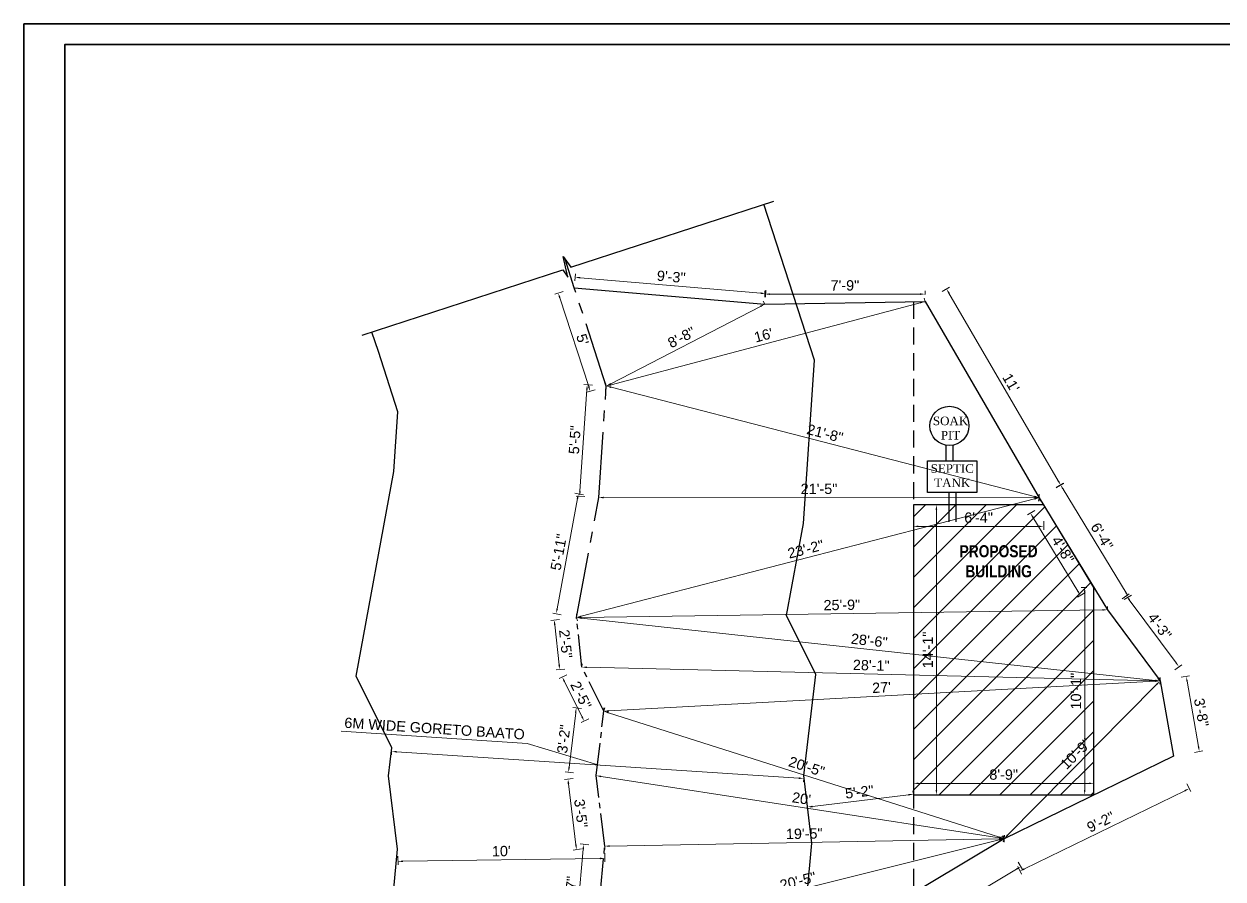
# Model space of a CAD drawing. Header units: inches. Extents: x 367408 to 422529, y -59171 to -41521.
# Drawn here: x 389113 to 389811, y -56287 to -55789 of the extents above; entities that cross this region are included whole.
import ezdxf

# ---------------------------------------------------------------- set-up
doc = ezdxf.new("R2010")
doc.units = ezdxf.units.IN
doc.header["$LTSCALE"] = 2
doc.header["$MEASUREMENT"] = 0
doc.header["$PDMODE"] = 34
doc.linetypes.add('CENTER2', pattern=[28.575, 19.05, -3.175, 3.175, -3.175])
doc.linetypes.add('HIDDEN', pattern=[0.375, 0.25, -0.125])
doc.layers.get('0').update_dxf_attribs({"linetype": 'CONTINUOUS'})
doc.layers.get('DEFPOINTS').update_dxf_attribs({"color": 141, "linetype": 'CONTINUOUS'})
for name, color, linetype, lineweight in [('door', 20, 'CONTINUOUS', 35), ('steps', 253, 'CONTINUOUS', 20), ('WALL - A', 1, 'CONTINUOUS', 40)]:
    doc.layers.add(name, color=color, linetype=linetype, lineweight=lineweight)
doc.layers.add('Normal Wall', color=7, linetype='CONTINUOUS', lineweight=35, true_color=0xffaf89)
doc.styles.add('Lettring Text', font='arial.ttf')
doc.styles.get("Standard").update_dxf_attribs({"font": 'ARIALN.TTF'})
doc.dimstyles.new('Copy of Standard', dxfattribs={"dimtxt": 6, "dimasz": 2.875, "dimexe": 2, "dimexo": 4, "dimgap": 2, "dimtad": 1, "dimdec": 0, "dimrnd": 1, "dimzin": 0, "dimdsep": 46, "dimlunit": 4, "dimtxsty": 'Lettring Text', "dimcen": 0.1, "dimclrd": 7, "dimclre": 7, "dimclrt": 7, "dimazin": 0, "dimtfac": 0.645, "dimtdec": 0, "dimtmove": 1, "dimatfit": 0, "dimfxl": 3, "dimfxlon": 1, "dimtfillclr": 256, "dimtolj": 1, "dimtzin": 0, "dimlwd": -1, "dimlwe": -1, "dimarcsym": 2})

# ---------------------------------------------------------------- blocks, each defined once
blk = doc.blocks.new('*D692')
at = {"layer": 'DEFPOINTS', "color": 0, "ltscale": 0.5, "transparency": 16777216}
for p in [(389433.44, -55942.78), (389544.86, -55946.19), (389544.33, -55952.31)]:
    blk.add_point(p, dxfattribs=at)
at = {"layer": 'steps', "color": 7, "ltscale": 0.5, "transparency": 16777216}
for p, q in [((389433.78, -55938.79), (389434.14, -55934.66)), ((389436.83, -55936.9), (389541.99, -55945.94)), ((389544.68, -55948.33), (389545.03, -55944.2))]:
    blk.add_line(p, q, dxfattribs=at)
for points in [[(389436.87, -55936.42), (389436.79, -55937.38), (389433.97, -55936.65)], [(389542.04, -55945.47), (389541.95, -55946.42), (389544.86, -55946.19)]]:
    blk.add_solid(points, dxfattribs=at)
at = {"layer": 'steps', "color": 7, "ltscale": 0.5, "transparency": 16777216, "insert": (389489.85, -55936.37), "char_height": 6, "attachment_point": 5, "rotation": 355.08369, "style": 'Lettring Text'}
blk.add_mtext('\\A1;9\'-3"', dxfattribs=at)
blk = doc.blocks.new('*D693')
at = {"layer": 'DEFPOINTS', "color": 0, "ltscale": 0.5, "transparency": 16777216}
for p in [(389637.65, -55946.47), (389637.65, -55950.71), (389544.33, -55952.31)]:
    blk.add_point(p, dxfattribs=at)
at = {"layer": 'steps', "color": 7, "ltscale": 0.5, "transparency": 16777216}
for p, q in [((389544.33, -55948.31), (389544.33, -55944.47)), ((389547.21, -55946.47), (389634.77, -55946.47)), ((389637.65, -55946.71), (389637.65, -55944.47))]:
    blk.add_line(p, q, dxfattribs=at)
for points in [[(389547.21, -55945.99), (389547.21, -55946.95), (389544.33, -55946.47)], [(389634.77, -55945.99), (389634.77, -55946.95), (389637.65, -55946.47)]]:
    blk.add_solid(points, dxfattribs=at)
at = {"layer": 'steps', "color": 7, "ltscale": 0.5, "transparency": 16777216, "insert": (389590.99, -55941.41), "char_height": 6, "attachment_point": 5, "style": 'Lettring Text'}
blk.add_mtext('\\A1;7\'-9"', dxfattribs=at)
blk = doc.blocks.new('*D694')
at = {"layer": 'DEFPOINTS', "color": 0, "ltscale": 0.5, "transparency": 16777216}
for p in [(389637.65, -55950.71), (389716.68, -56057.65), (389704.18, -56064.93)]:
    blk.add_point(p, dxfattribs=at)
at = {"layer": 'steps', "color": 7, "ltscale": 0.5, "transparency": 16777216}
for p, q in [((389647.55, -55944.94), (389651.87, -55942.42)), ((389651.59, -55945.91), (389715.23, -56055.17)), ((389714.09, -56059.16), (389718.41, -56056.65))]:
    blk.add_line(p, q, dxfattribs=at)
for points in [[(389652.01, -55945.67), (389651.18, -55946.15), (389650.14, -55943.43)], [(389715.65, -56054.93), (389714.82, -56055.41), (389716.68, -56057.65)]]:
    blk.add_solid(points, dxfattribs=at)
at = {"layer": 'steps', "color": 7, "ltscale": 0.5, "transparency": 16777216, "insert": (389687.74, -55998.02), "char_height": 6, "attachment_point": 5, "rotation": 300.21914, "style": 'Lettring Text'}
blk.add_mtext("\\A1;11'", dxfattribs=at)
blk = doc.blocks.new('*D695')
at = {"layer": 'DEFPOINTS', "color": 0, "ltscale": 0.5, "transparency": 16777216}
for p in [(389704.18, -56064.93), (389756.18, -56122.7), (389743.87, -56130.19)]:
    blk.add_point(p, dxfattribs=at)
at = {"layer": 'steps', "color": 7, "ltscale": 0.5, "transparency": 16777216}
for p, q in [((389713.93, -56059.01), (389718.2, -56056.41)), ((389717.98, -56059.9), (389754.68, -56120.24)), ((389753.61, -56124.26), (389757.89, -56121.66))]:
    blk.add_line(p, q, dxfattribs=at)
for points in [[(389718.39, -56059.65), (389717.57, -56060.15), (389716.49, -56057.45)], [(389755.09, -56119.99), (389754.27, -56120.49), (389756.18, -56122.7)]]:
    blk.add_solid(points, dxfattribs=at)
at = {"layer": 'steps', "color": 7, "ltscale": 0.5, "transparency": 16777216, "insert": (389740.66, -56087.44), "char_height": 6, "attachment_point": 5, "rotation": 301.30939, "style": 'Lettring Text'}
blk.add_mtext('\\A1;6\'-4"', dxfattribs=at)
blk = doc.blocks.new('*D696')
at = {"layer": 'DEFPOINTS', "color": 0, "ltscale": 0.5, "transparency": 16777216}
for p in [(389743.87, -56130.19), (389785.54, -56163.39), (389774.53, -56171.56)]:
    blk.add_point(p, dxfattribs=at)
at = {"layer": 'steps', "color": 7, "ltscale": 0.5, "transparency": 16777216}
for p, q in [((389752.47, -56123.81), (389756.49, -56120.83)), ((389756.59, -56124.33), (389783.83, -56161.08)), ((389783.13, -56165.18), (389787.15, -56162.2))]:
    blk.add_line(p, q, dxfattribs=at)
for points in [[(389756.98, -56124.05), (389756.21, -56124.62), (389754.88, -56122.02)], [(389784.22, -56160.8), (389783.45, -56161.37), (389785.54, -56163.39)]]:
    blk.add_solid(points, dxfattribs=at)
at = {"layer": 'steps', "color": 7, "ltscale": 0.5, "transparency": 16777216, "insert": (389774.28, -56139.69), "char_height": 6, "attachment_point": 5, "rotation": 306.54442, "style": 'Lettring Text'}
blk.add_mtext('\\A1;4\'-3"', dxfattribs=at)
blk = doc.blocks.new('*D697')
at = {"layer": 'DEFPOINTS', "color": 0, "ltscale": 0.5, "transparency": 16777216}
for p in [(389774.53, -56171.56), (389782.25, -56215.3), (389797.41, -56212.63)]:
    blk.add_point(p, dxfattribs=at)
at = {"layer": 'steps', "color": 7, "ltscale": 0.5, "transparency": 16777216}
for p, q in [((389786.73, -56169.4), (389791.66, -56168.53)), ((389790.19, -56171.71), (389796.91, -56209.79)), ((389794.46, -56213.15), (389799.38, -56212.28))]:
    blk.add_line(p, q, dxfattribs=at)
for points in [[(389790.66, -56171.63), (389789.72, -56171.79), (389789.69, -56168.88)], [(389797.38, -56209.71), (389796.44, -56209.88), (389797.41, -56212.63)]]:
    blk.add_solid(points, dxfattribs=at)
at = {"layer": 'steps', "color": 7, "ltscale": 0.5, "transparency": 16777216, "insert": (389798.54, -56189.87), "char_height": 6, "attachment_point": 5, "rotation": 280.01239, "style": 'Lettring Text'}
blk.add_mtext('\\A1;3\'-8"', dxfattribs=at)
blk = doc.blocks.new('*D698')
at = {"layer": 'DEFPOINTS', "color": 0, "ltscale": 0.5, "transparency": 16777216}
for p in [(389782.25, -56215.3), (389683.69, -56263.36), (389692.9, -56282.25)]:
    blk.add_point(p, dxfattribs=at)
at = {"layer": 'steps', "color": 7, "ltscale": 0.5, "transparency": 16777216}
for p, q in [((389788.88, -56235.45), (389695.49, -56280.99)), ((389790.15, -56231.49), (389792.34, -56235.99)), ((389691.59, -56279.55), (389693.78, -56284.04))]:
    blk.add_line(p, q, dxfattribs=at)
for points in [[(389788.67, -56235.02), (389789.09, -56235.88), (389791.46, -56234.19)], [(389695.28, -56280.56), (389695.7, -56281.42), (389692.9, -56282.25)]]:
    blk.add_solid(points, dxfattribs=at)
at = {"layer": 'steps', "color": 7, "ltscale": 0.5, "transparency": 16777216, "insert": (389739.96, -56253.67), "char_height": 6, "attachment_point": 5, "rotation": 25.99193, "style": 'Lettring Text'}
blk.add_mtext('\\A1;9\'-2"', dxfattribs=at)
blk = doc.blocks.new('*D699')
at = {"layer": 'DEFPOINTS', "color": 0, "ltscale": 0.5, "transparency": 16777216}
for p in [(389683.69, -56263.36), (389599.72, -56313.54), (389609.43, -56329.8)]:
    blk.add_point(p, dxfattribs=at)
at = {"layer": 'steps', "color": 7, "ltscale": 0.5, "transparency": 16777216}
for p, q in [((389691.87, -56277.04), (389694.43, -56281.33)), ((389690.94, -56281.09), (389611.9, -56328.32)), ((389607.89, -56327.22), (389610.46, -56331.51))]:
    blk.add_line(p, q, dxfattribs=at)
for points in [[(389690.69, -56280.68), (389691.19, -56281.5), (389693.41, -56279.62)], [(389611.65, -56327.91), (389612.15, -56328.73), (389609.43, -56329.8)]]:
    blk.add_solid(points, dxfattribs=at)
at = {"layer": 'steps', "color": 7, "ltscale": 0.5, "transparency": 16777216, "insert": (389648.82, -56300.36), "char_height": 6, "attachment_point": 5, "rotation": 30.86167, "style": 'Lettring Text'}
blk.add_mtext('\\A1;8\'-2"', dxfattribs=at)
blk = doc.blocks.new('*D702')
at = {"layer": 'DEFPOINTS', "color": 0, "ltscale": 0.5, "transparency": 16777216}
for p in [(389438.85, -56266.59), (389451.11, -56267.72), (389446.05, -56322.52)]:
    blk.add_point(p, dxfattribs=at)
at = {"layer": 'steps', "color": 7, "ltscale": 0.5, "transparency": 16777216}
for p, q in [((389434.05, -56318.53), (389438.58, -56269.45)), ((389441.83, -56266.87), (389436.86, -56266.41)), ((389436.77, -56321.67), (389431.79, -56321.2))]:
    blk.add_line(p, q, dxfattribs=at)
for points in [[(389438.11, -56269.41), (389439.06, -56269.5), (389438.85, -56266.59)], [(389433.57, -56318.48), (389434.52, -56318.57), (389433.78, -56321.39)]]:
    blk.add_solid(points, dxfattribs=at)
at = {"layer": 'steps', "color": 7, "ltscale": 0.5, "transparency": 16777216, "insert": (389431.34, -56293.53), "char_height": 6, "attachment_point": 5, "rotation": 84.71805, "style": 'Lettring Text'}
blk.add_mtext('\\A1;4\'-7"', dxfattribs=at)
blk = doc.blocks.new('*D703')
at = {"layer": 'DEFPOINTS', "color": 0, "ltscale": 0.5, "transparency": 16777216}
for p in [(389429.72, -56228.66), (389446.13, -56226.67), (389451.11, -56267.72)]:
    blk.add_point(p, dxfattribs=at)
at = {"layer": 'steps', "color": 7, "ltscale": 0.5, "transparency": 16777216}
for p, q in [((389432.69, -56228.3), (389427.73, -56228.9)), ((389434.36, -56266.86), (389430.06, -56231.51)), ((389437.68, -56269.36), (389432.72, -56269.96))]:
    blk.add_line(p, q, dxfattribs=at)
for points in [[(389430.54, -56231.46), (389429.59, -56231.57), (389429.72, -56228.66)], [(389434.83, -56266.81), (389433.88, -56266.92), (389434.7, -56269.72)]]:
    blk.add_solid(points, dxfattribs=at)
at = {"layer": 'steps', "color": 7, "ltscale": 0.5, "transparency": 16777216, "insert": (389437.24, -56248.58), "char_height": 6, "attachment_point": 5, "rotation": 276.92535, "style": 'Lettring Text'}
blk.add_mtext('\\A1;3\'-5"', dxfattribs=at)
blk = doc.blocks.new('*D704')
at = {"layer": 'DEFPOINTS', "color": 0, "ltscale": 0.5, "transparency": 16777216}
for p in [(389434.56, -56187.23), (389450.65, -56189.17), (389446.13, -56226.67)]:
    blk.add_point(p, dxfattribs=at)
at = {"layer": 'steps', "color": 7, "ltscale": 0.5, "transparency": 16777216}
for p, q in [((389437.54, -56187.59), (389432.57, -56186.99)), ((389430.38, -56221.87), (389434.22, -56190.08)), ((389433.01, -56225.08), (389428.05, -56224.48))]:
    blk.add_line(p, q, dxfattribs=at)
for points in [[(389433.74, -56190.02), (389434.69, -56190.14), (389434.56, -56187.23)], [(389429.9, -56221.81), (389430.85, -56221.93), (389430.03, -56224.72)]]:
    blk.add_solid(points, dxfattribs=at)
at = {"layer": 'steps', "color": 7, "ltscale": 0.5, "transparency": 16777216, "insert": (389427.27, -56205.37), "char_height": 6, "attachment_point": 5, "rotation": 83.11748, "style": 'Lettring Text'}
blk.add_mtext('\\A1;3\'-2"', dxfattribs=at)
blk = doc.blocks.new('*D705')
at = {"layer": 'DEFPOINTS', "color": 0, "ltscale": 0.5, "transparency": 16777216}
for p in [(389437.87, -56163.56), (389426.38, -56169.3), (389450.65, -56189.17)]:
    blk.add_point(p, dxfattribs=at)
at = {"layer": 'steps', "color": 7, "ltscale": 0.5, "transparency": 16777216}
for p, q in [((389429.06, -56167.96), (389424.59, -56170.19)), ((389437.88, -56192.33), (389427.66, -56171.87)), ((389441.85, -56193.57), (389437.37, -56195.8))]:
    blk.add_line(p, q, dxfattribs=at)
for points in [[(389428.09, -56171.66), (389427.23, -56172.09), (389426.38, -56169.3)], [(389438.31, -56192.12), (389437.45, -56192.55), (389439.16, -56194.91)]]:
    blk.add_solid(points, dxfattribs=at)
at = {"layer": 'steps', "color": 7, "ltscale": 0.5, "transparency": 16777216, "insert": (389437.3, -56179.84), "char_height": 6, "attachment_point": 5, "rotation": 296.5303, "style": 'Lettring Text'}
blk.add_mtext('\\A1;2\'-5"', dxfattribs=at)
blk = doc.blocks.new('*D706')
at = {"layer": 'DEFPOINTS', "color": 0, "ltscale": 0.5, "transparency": 16777216}
for p in [(389421.74, -56136.09), (389434.7, -56134.67), (389437.87, -56163.56)]:
    blk.add_point(p, dxfattribs=at)
at = {"layer": 'steps', "color": 7, "ltscale": 0.5, "transparency": 16777216}
for p, q in [((389424.72, -56135.77), (389419.75, -56136.31)), ((389424.59, -56162.12), (389422.05, -56138.95)), ((389427.89, -56164.66), (389422.92, -56165.2))]:
    blk.add_line(p, q, dxfattribs=at)
for points in [[(389422.53, -56138.9), (389421.58, -56139), (389421.74, -56136.09)], [(389425.07, -56162.07), (389424.11, -56162.18), (389424.9, -56164.98)]]:
    blk.add_solid(points, dxfattribs=at)
at = {"layer": 'steps', "color": 7, "ltscale": 0.5, "transparency": 16777216, "insert": (389428.36, -56149.99), "char_height": 6, "attachment_point": 5, "rotation": 276.24963, "style": 'Lettring Text'}
blk.add_mtext('\\A1;2\'-5"', dxfattribs=at)
blk = doc.blocks.new('*D707')
at = {"layer": 'DEFPOINTS', "color": 0, "ltscale": 0.5, "transparency": 16777216}
for p in [(389435.8, -56062.65), (389447.63, -56064.84), (389434.7, -56134.67)]:
    blk.add_point(p, dxfattribs=at)
at = {"layer": 'steps', "color": 7, "ltscale": 0.5, "transparency": 16777216}
for p, q in [((389438.75, -56063.2), (389433.83, -56062.29)), ((389423.4, -56129.66), (389435.28, -56065.48)), ((389425.82, -56133.03), (389420.91, -56132.12))]:
    blk.add_line(p, q, dxfattribs=at)
for points in [[(389434.81, -56065.39), (389435.75, -56065.57), (389435.8, -56062.65)], [(389422.93, -56129.57), (389423.87, -56129.74), (389422.87, -56132.48)]]:
    blk.add_solid(points, dxfattribs=at)
at = {"layer": 'steps', "color": 7, "ltscale": 0.5, "transparency": 16777216, "insert": (389424.36, -56096.65), "char_height": 6, "attachment_point": 5, "rotation": 79.51136, "style": 'Lettring Text'}
blk.add_mtext('\\A1;5\'-11"', dxfattribs=at)
blk = doc.blocks.new('*D708')
at = {"layer": 'DEFPOINTS', "color": 0, "ltscale": 0.5, "transparency": 16777216}
for p in [(389440.96, -55999.19), (389452.06, -55999.95), (389447.63, -56064.84)]:
    blk.add_point(p, dxfattribs=at)
at = {"layer": 'steps', "color": 7, "ltscale": 0.5, "transparency": 16777216}
for p, q in [((389443.95, -55999.39), (389438.96, -55999.05)), ((389436.72, -56061.22), (389440.76, -56002.06)), ((389439.52, -56064.29), (389434.53, -56063.95))]:
    blk.add_line(p, q, dxfattribs=at)
for points in [[(389440.28, -56002.02), (389441.24, -56002.09), (389440.96, -55999.19)], [(389436.24, -56061.18), (389437.2, -56061.25), (389436.53, -56064.08)]]:
    blk.add_solid(points, dxfattribs=at)
at = {"layer": 'steps', "color": 7, "ltscale": 0.5, "transparency": 16777216, "insert": (389433.7, -56031.29), "char_height": 6, "attachment_point": 5, "rotation": 86.0932, "style": 'Lettring Text'}
blk.add_mtext('\\A1;5\'-5"', dxfattribs=at)
blk = doc.blocks.new('*D709')
at = {"layer": 'DEFPOINTS', "color": 0, "ltscale": 0.5, "transparency": 16777216}
for p in [(389433.44, -55942.78), (389424.06, -55945.83), (389452.06, -55999.95)]:
    blk.add_point(p, dxfattribs=at)
at = {"layer": 'steps', "color": 7, "ltscale": 0.5, "transparency": 16777216}
for p, q in [((389426.92, -55944.9), (389422.16, -55946.45)), ((389441.8, -56000.27), (389424.95, -55948.56)), ((389445.54, -56002.07), (389440.79, -56003.62))]:
    blk.add_line(p, q, dxfattribs=at)
for points in [[(389425.41, -55948.42), (389424.5, -55948.71), (389424.06, -55945.83)], [(389442.26, -56000.12), (389441.34, -56000.42), (389442.69, -56003)]]:
    blk.add_solid(points, dxfattribs=at)
at = {"layer": 'steps', "color": 7, "ltscale": 0.5, "transparency": 16777216, "insert": (389438.18, -55972.85), "char_height": 6, "attachment_point": 5, "rotation": 288.04507, "style": 'Lettring Text'}
blk.add_mtext("\\A1;5'", dxfattribs=at)
blk = doc.blocks.new('*D715')
at = {"layer": 'DEFPOINTS', "color": 0, "ltscale": 0.5, "transparency": 16777216}
for p in [(389544.33, -55952.31), (389544.33, -55952.31), (389452.06, -55999.95)]:
    blk.add_point(p, dxfattribs=at)
at = {"layer": 'steps', "color": 7, "ltscale": 0.5, "transparency": 16777216}
for p, q in [((389544.33, -55952.31), (389543.42, -55950.54)), ((389454.62, -55998.63), (389541.78, -55953.63)), ((389452.06, -55999.95), (389451.15, -55998.17))]:
    blk.add_line(p, q, dxfattribs=at)
for points in [[(389541.56, -55953.21), (389542, -55954.06), (389544.33, -55952.31)], [(389454.4, -55998.2), (389454.84, -55999.05), (389452.06, -55999.95)]]:
    blk.add_solid(points, dxfattribs=at)
at = {"layer": 'steps', "color": 7, "ltscale": 0.5, "transparency": 16777216, "insert": (389495.88, -55971.63), "char_height": 6, "attachment_point": 5, "rotation": 27.30461, "style": 'Lettring Text'}
blk.add_mtext('\\A1;8\'-8"', dxfattribs=at)
blk = doc.blocks.new('*D716')
at = {"layer": 'DEFPOINTS', "color": 0, "ltscale": 0.5, "transparency": 16777216}
for p in [(389637.65, -55950.71), (389637.65, -55950.71), (389452.06, -55999.95)]:
    blk.add_point(p, dxfattribs=at)
at = {"layer": 'steps', "color": 7, "ltscale": 0.5, "transparency": 16777216}
for p, q in [((389637.65, -55950.71), (389637.13, -55948.77)), ((389454.84, -55999.21), (389634.87, -55951.44)), ((389452.06, -55999.95), (389451.55, -55998.01))]:
    blk.add_line(p, q, dxfattribs=at)
for points in [[(389634.75, -55950.98), (389634.99, -55951.91), (389637.65, -55950.71)], [(389454.72, -55998.75), (389454.97, -55999.67), (389452.06, -55999.95)]]:
    blk.add_solid(points, dxfattribs=at)
at = {"layer": 'steps', "color": 7, "ltscale": 0.5, "transparency": 16777216, "insert": (389543.56, -55970.43), "char_height": 6, "attachment_point": 5, "rotation": 14.86005, "style": 'Lettring Text'}
blk.add_mtext("\\A1;16'", dxfattribs=at)
blk = doc.blocks.new('*D717')
at = {"layer": 'DEFPOINTS', "color": 0, "ltscale": 0.5, "transparency": 16777216}
for p in [(389452.06, -55999.95), (389704.18, -56064.93), (389704.18, -56064.93)]:
    blk.add_point(p, dxfattribs=at)
at = {"layer": 'steps', "color": 7, "ltscale": 0.5, "transparency": 16777216}
for p, q in [((389452.06, -55999.95), (389451.57, -56001.88)), ((389454.85, -56000.66), (389701.4, -56064.22)), ((389704.18, -56064.93), (389703.68, -56066.87))]:
    blk.add_line(p, q, dxfattribs=at)
for points in [[(389454.97, -56000.2), (389454.73, -56001.13), (389452.06, -55999.95)], [(389701.52, -56063.75), (389701.28, -56064.68), (389704.18, -56064.93)]]:
    blk.add_solid(points, dxfattribs=at)
at = {"layer": 'steps', "color": 7, "ltscale": 0.5, "transparency": 16777216, "insert": (389579.39, -56027.54), "char_height": 6, "attachment_point": 5, "rotation": 345.54569, "style": 'Lettring Text'}
blk.add_mtext('\\A1;21\'-8"', dxfattribs=at)
blk = doc.blocks.new('*D718')
at = {"layer": 'DEFPOINTS', "color": 0, "ltscale": 0.5, "transparency": 16777216}
for p in [(389447.63, -56064.84), (389447.63, -56064.84), (389704.18, -56064.93)]:
    blk.add_point(p, dxfattribs=at)
at = {"layer": 'steps', "color": 7, "ltscale": 0.5, "transparency": 16777216}
for p, q in [((389447.63, -56064.84), (389447.63, -56062.84)), ((389701.31, -56064.93), (389450.51, -56064.84)), ((389704.18, -56064.93), (389704.18, -56062.93))]:
    blk.add_line(p, q, dxfattribs=at)
for points in [[(389450.51, -56064.36), (389450.51, -56065.32), (389447.63, -56064.84)], [(389701.31, -56064.45), (389701.31, -56065.41), (389704.18, -56064.93)]]:
    blk.add_solid(points, dxfattribs=at)
at = {"layer": 'steps', "color": 7, "ltscale": 0.5, "transparency": 16777216, "insert": (389575.91, -56059.82), "char_height": 6, "attachment_point": 5, "rotation": 359.97955, "style": 'Lettring Text'}
blk.add_mtext('\\A1;21\'-5"', dxfattribs=at)
blk = doc.blocks.new('*D719')
at = {"layer": 'DEFPOINTS', "color": 0, "ltscale": 0.5, "transparency": 16777216}
for p in [(389704.18, -56064.93), (389704.18, -56064.93), (389434.7, -56134.67)]:
    blk.add_point(p, dxfattribs=at)
at = {"layer": 'steps', "color": 7, "ltscale": 0.5, "transparency": 16777216}
for p, q in [((389437.49, -56133.95), (389701.4, -56065.65)), ((389704.18, -56064.93), (389704.68, -56066.87)), ((389434.7, -56134.67), (389435.21, -56136.61))]:
    blk.add_line(p, q, dxfattribs=at)
for points in [[(389701.28, -56065.19), (389701.52, -56066.12), (389704.18, -56064.93)], [(389437.37, -56133.49), (389437.61, -56134.42), (389434.7, -56134.67)]]:
    blk.add_solid(points, dxfattribs=at)
at = {"layer": 'steps', "color": 7, "ltscale": 0.5, "transparency": 16777216, "insert": (389568.17, -56094.9), "char_height": 6, "attachment_point": 5, "rotation": 14.50968, "style": 'Lettring Text'}
blk.add_mtext('\\A1;23\'-2"', dxfattribs=at)
blk = doc.blocks.new('*D720')
at = {"layer": 'DEFPOINTS', "color": 0, "ltscale": 0.5, "transparency": 16777216}
for p in [(389743.87, -56130.19), (389434.7, -56134.67), (389434.7, -56134.67)]:
    blk.add_point(p, dxfattribs=at)
at = {"layer": 'steps', "color": 7, "ltscale": 0.5, "transparency": 16777216}
for p, q in [((389434.7, -56134.67), (389434.68, -56132.67)), ((389740.99, -56130.23), (389437.58, -56134.63)), ((389743.87, -56130.19), (389743.84, -56128.19))]:
    blk.add_line(p, q, dxfattribs=at)
for points in [[(389740.99, -56129.75), (389741, -56130.71), (389743.87, -56130.19)], [(389437.57, -56134.15), (389437.59, -56135.11), (389434.7, -56134.67)]]:
    blk.add_solid(points, dxfattribs=at)
at = {"layer": 'steps', "color": 7, "ltscale": 0.5, "transparency": 16777216, "insert": (389589.21, -56127.37), "char_height": 6, "attachment_point": 5, "rotation": 0.83177, "style": 'Lettring Text'}
blk.add_mtext('\\A1;25\'-9"', dxfattribs=at)
blk = doc.blocks.new('*D721')
at = {"layer": 'DEFPOINTS', "color": 0, "ltscale": 0.5, "transparency": 16777216}
for p in [(389434.7, -56134.67), (389434.7, -56134.67), (389774.53, -56171.56)]:
    blk.add_point(p, dxfattribs=at)
at = {"layer": 'steps', "color": 7, "ltscale": 0.5, "transparency": 16777216}
for p, q in [((389434.7, -56134.67), (389434.92, -56132.69)), ((389771.67, -56171.25), (389437.56, -56134.98)), ((389774.53, -56171.56), (389774.31, -56173.54))]:
    blk.add_line(p, q, dxfattribs=at)
for points in [[(389437.61, -56134.51), (389437.51, -56135.46), (389434.7, -56134.67)], [(389771.72, -56170.77), (389771.62, -56171.72), (389774.53, -56171.56)]]:
    blk.add_solid(points, dxfattribs=at)
at = {"layer": 'steps', "color": 7, "ltscale": 0.5, "transparency": 16777216, "insert": (389605.16, -56148.08), "char_height": 6, "attachment_point": 5, "rotation": 353.80589, "style": 'Lettring Text'}
blk.add_mtext('\\A1;28\'-6"', dxfattribs=at)
blk = doc.blocks.new('*D722')
at = {"layer": 'DEFPOINTS', "color": 0, "ltscale": 0.5, "transparency": 16777216}
for p in [(389437.87, -56163.56), (389774.53, -56171.56), (389774.53, -56171.56)]:
    blk.add_point(p, dxfattribs=at)
at = {"layer": 'steps', "color": 7, "ltscale": 0.5, "transparency": 16777216}
for p, q in [((389437.87, -56163.56), (389437.92, -56161.56)), ((389440.74, -56163.63), (389771.66, -56171.49)), ((389774.53, -56171.56), (389774.58, -56169.56))]:
    blk.add_line(p, q, dxfattribs=at)
for points in [[(389440.75, -56163.15), (389440.73, -56164.11), (389437.87, -56163.56)], [(389771.67, -56171.01), (389771.65, -56171.97), (389774.53, -56171.56)]]:
    blk.add_solid(points, dxfattribs=at)
at = {"layer": 'steps', "color": 7, "ltscale": 0.5, "transparency": 16777216, "insert": (389606.32, -56162.5), "char_height": 6, "attachment_point": 5, "rotation": 358.63986, "style": 'Lettring Text'}
blk.add_mtext('\\A1;28\'-1"', dxfattribs=at)
blk = doc.blocks.new('*D723')
at = {"layer": 'DEFPOINTS', "color": 0, "ltscale": 0.5, "transparency": 16777216}
for p in [(389774.53, -56171.56), (389450.65, -56189.17), (389450.65, -56189.17)]:
    blk.add_point(p, dxfattribs=at)
at = {"layer": 'steps', "color": 7, "ltscale": 0.5, "transparency": 16777216}
for p, q in [((389771.66, -56171.71), (389453.52, -56189.01)), ((389774.53, -56171.56), (389774.42, -56169.56)), ((389450.65, -56189.17), (389450.54, -56187.17))]:
    blk.add_line(p, q, dxfattribs=at)
for points in [[(389771.63, -56171.23), (389771.69, -56172.19), (389774.53, -56171.56)], [(389453.5, -56188.54), (389453.55, -56189.49), (389450.65, -56189.17)]]:
    blk.add_solid(points, dxfattribs=at)
at = {"layer": 'steps', "color": 7, "ltscale": 0.5, "transparency": 16777216, "insert": (389612.32, -56175.36), "char_height": 6, "attachment_point": 5, "rotation": 3.11309, "style": 'Lettring Text'}
blk.add_mtext("\\A1;27'", dxfattribs=at)
blk = doc.blocks.new('*D710')
at = {"layer": 'DEFPOINTS', "color": 0, "ltscale": 0.5, "transparency": 16777216}
for p in [(389450.65, -56189.17), (389450.65, -56189.17), (389683.69, -56263.36)]:
    blk.add_point(p, dxfattribs=at)
at = {"layer": 'steps', "color": 7, "ltscale": 0.5, "transparency": 16777216}
for p, q in [((389450.65, -56189.17), (389451.26, -56187.26)), ((389680.95, -56262.48), (389453.39, -56190.04)), ((389683.69, -56263.36), (389683.08, -56265.26))]:
    blk.add_line(p, q, dxfattribs=at)
for points in [[(389453.54, -56189.59), (389453.25, -56190.5), (389450.65, -56189.17)], [(389681.1, -56262.03), (389680.81, -56262.94), (389683.69, -56263.36)]]:
    blk.add_solid(points, dxfattribs=at)
at = {"layer": 'steps', "color": 7, "ltscale": 0.5, "transparency": 16777216, "insert": (389568.71, -56221.44), "char_height": 6, "attachment_point": 5, "rotation": 342.34156, "style": 'Lettring Text'}
blk.add_mtext('\\A1;20\'-5"', dxfattribs=at)
blk = doc.blocks.new('*D711')
at = {"layer": 'DEFPOINTS', "color": 0, "ltscale": 0.5, "transparency": 16777216}
for p in [(389446.13, -56226.67), (389683.69, -56263.36), (389683.69, -56263.36)]:
    blk.add_point(p, dxfattribs=at)
at = {"layer": 'steps', "color": 7, "ltscale": 0.5, "transparency": 16777216}
for p, q in [((389446.13, -56226.67), (389446.43, -56224.69)), ((389448.97, -56227.1), (389680.85, -56262.92)), ((389683.69, -56263.36), (389684, -56261.38))]:
    blk.add_line(p, q, dxfattribs=at)
for points in [[(389449.04, -56226.63), (389448.9, -56227.58), (389446.13, -56226.67)], [(389680.92, -56262.44), (389680.78, -56263.39), (389683.69, -56263.36)]]:
    blk.add_solid(points, dxfattribs=at)
at = {"layer": 'steps', "color": 7, "ltscale": 0.5, "transparency": 16777216, "insert": (389565.68, -56240.01), "char_height": 6, "attachment_point": 5, "rotation": 351.22033, "style": 'Lettring Text'}
blk.add_mtext("\\A1;20'", dxfattribs=at)
blk = doc.blocks.new('*D712')
at = {"layer": 'DEFPOINTS', "color": 0, "ltscale": 0.5, "transparency": 16777216}
for p in [(389683.69, -56263.36), (389451.11, -56267.72), (389451.11, -56267.72)]:
    blk.add_point(p, dxfattribs=at)
at = {"layer": 'steps', "color": 7, "ltscale": 0.5, "transparency": 16777216}
for p, q in [((389680.82, -56263.41), (389453.99, -56267.67)), ((389683.69, -56263.36), (389683.73, -56265.36)), ((389451.11, -56267.72), (389451.15, -56269.72))]:
    blk.add_line(p, q, dxfattribs=at)
for points in [[(389680.81, -56262.93), (389680.83, -56263.89), (389683.69, -56263.36)], [(389453.98, -56267.19), (389454, -56268.15), (389451.11, -56267.72)]]:
    blk.add_solid(points, dxfattribs=at)
at = {"layer": 'steps', "color": 7, "ltscale": 0.5, "transparency": 16777216, "insert": (389567.31, -56260.48), "char_height": 6, "attachment_point": 5, "rotation": 1.07601, "style": 'Lettring Text'}
blk.add_mtext('\\A1;19\'-5"', dxfattribs=at)
blk = doc.blocks.new('*D713')
at = {"layer": 'DEFPOINTS', "color": 0, "ltscale": 0.5, "transparency": 16777216}
for p in [(389683.69, -56263.36), (389683.69, -56263.36), (389446.05, -56322.52)]:
    blk.add_point(p, dxfattribs=at)
at = {"layer": 'steps', "color": 7, "ltscale": 0.5, "transparency": 16777216}
for p, q in [((389448.84, -56321.83), (389680.9, -56264.05)), ((389683.69, -56263.36), (389683.21, -56261.42)), ((389446.05, -56322.52), (389445.57, -56320.58))]:
    blk.add_line(p, q, dxfattribs=at)
for points in [[(389680.79, -56263.59), (389681.02, -56264.52), (389683.69, -56263.36)], [(389448.72, -56321.36), (389448.95, -56322.29), (389446.05, -56322.52)]]:
    blk.add_solid(points, dxfattribs=at)
at = {"layer": 'steps', "color": 7, "ltscale": 0.5, "transparency": 16777216, "insert": (389563.65, -56288.03), "char_height": 6, "attachment_point": 5, "rotation": 13.98089, "style": 'Lettring Text'}
blk.add_mtext('\\A1;20\'-5"', dxfattribs=at)
blk = doc.blocks.new('*D727')
at = {"layer": 'DEFPOINTS', "color": 0, "ltscale": 0.5, "transparency": 16777216}
for p in [(389774.53, -56171.56), (389774.53, -56171.56), (389683.69, -56263.36)]:
    blk.add_point(p, dxfattribs=at)
at = {"layer": 'steps', "color": 7, "ltscale": 0.5, "transparency": 16777216}
for p, q in [((389685.71, -56261.31), (389772.51, -56173.6)), ((389774.53, -56171.56), (389773.11, -56170.15)), ((389683.69, -56263.36), (389682.27, -56261.95))]:
    blk.add_line(p, q, dxfattribs=at)
for points in [[(389772.17, -56173.26), (389772.85, -56173.94), (389774.53, -56171.56)], [(389685.37, -56260.98), (389686.05, -56261.65), (389683.69, -56263.36)]]:
    blk.add_solid(points, dxfattribs=at)
at = {"layer": 'steps', "color": 7, "ltscale": 0.5, "transparency": 16777216, "insert": (389725.51, -56213.89), "char_height": 6, "attachment_point": 5, "rotation": 45.30163, "style": 'Lettring Text'}
blk.add_mtext('\\A1;10\'-9"', dxfattribs=at)
blk = doc.blocks.new('*D728')
at = {"layer": 'DEFPOINTS', "color": 0, "ltscale": 0.5, "transparency": 16777216}
for p in [(389630.93, -56069.13), (389630.93, -56237.89), (389644.27, -56237.89)]:
    blk.add_point(p, dxfattribs=at)
at = {"layer": 'steps', "color": 7, "ltscale": 0.5, "transparency": 16777216}
for p, q in [((389641.27, -56069.13), (389646.27, -56069.13)), ((389644.27, -56072), (389644.27, -56235.01)), ((389641.27, -56237.89), (389646.27, -56237.89))]:
    blk.add_line(p, q, dxfattribs=at)
for points in [[(389643.79, -56072), (389644.74, -56072), (389644.27, -56069.13)], [(389643.79, -56235.01), (389644.74, -56235.01), (389644.27, -56237.89)]]:
    blk.add_solid(points, dxfattribs=at)
at = {"layer": 'steps', "color": 7, "ltscale": 0.5, "transparency": 16777216, "insert": (389639.25, -56153.51), "char_height": 6, "attachment_point": 5, "rotation": 90, "style": 'Lettring Text'}
blk.add_mtext('\\A1;14\'-1"', dxfattribs=at)
blk = doc.blocks.new('*D729')
at = {"layer": 'DEFPOINTS', "color": 0, "ltscale": 0.5, "transparency": 16777216}
for p in [(389630.93, -56069.13), (389706.73, -56069.13), (389630.93, -56081.63)]:
    blk.add_point(p, dxfattribs=at)
at = {"layer": 'steps', "color": 7, "ltscale": 0.5, "transparency": 16777216}
for p, q in [((389630.93, -56078.63), (389630.93, -56083.63)), ((389703.85, -56081.63), (389633.8, -56081.63)), ((389706.73, -56078.63), (389706.73, -56083.63))]:
    blk.add_line(p, q, dxfattribs=at)
for points in [[(389633.8, -56081.15), (389633.8, -56082.11), (389630.93, -56081.63)], [(389703.85, -56081.15), (389703.85, -56082.11), (389706.73, -56081.63)]]:
    blk.add_solid(points, dxfattribs=at)
at = {"layer": 'steps', "color": 7, "ltscale": 0.5, "transparency": 16777216, "insert": (389668.83, -56076.57), "char_height": 6, "attachment_point": 5, "style": 'Lettring Text'}
blk.add_mtext('\\A1;6\'-4"', dxfattribs=at)
blk = doc.blocks.new('*D730')
at = {"layer": 'DEFPOINTS', "color": 0, "ltscale": 0.5, "transparency": 16777216}
for p in [(389706.73, -56069.13), (389698.97, -56073.85), (389735.93, -56117.13)]:
    blk.add_point(p, dxfattribs=at)
at = {"layer": 'steps', "color": 7, "ltscale": 0.5, "transparency": 16777216}
for p, q in [((389701.53, -56072.29), (389697.26, -56074.88)), ((389726.67, -56119.39), (389700.46, -56076.3)), ((389730.73, -56120.29), (389726.46, -56122.88))]:
    blk.add_line(p, q, dxfattribs=at)
for points in [[(389700.87, -56076.05), (389700.05, -56076.55), (389698.97, -56073.85)], [(389727.08, -56119.14), (389726.26, -56119.64), (389728.16, -56121.85)]]:
    blk.add_solid(points, dxfattribs=at)
at = {"layer": 'steps', "color": 7, "ltscale": 0.5, "transparency": 16777216, "insert": (389717.89, -56095.21), "char_height": 6, "attachment_point": 5, "rotation": 301.30939, "style": 'Lettring Text'}
blk.add_mtext('\\A1;4\'-8"', dxfattribs=at)
blk = doc.blocks.new('*D731')
at = {"layer": 'DEFPOINTS', "color": 0, "ltscale": 0.5, "transparency": 16777216}
for p in [(389730.62, -56117.13), (389735.93, -56117.13), (389735.93, -56237.89)]:
    blk.add_point(p, dxfattribs=at)
at = {"layer": 'steps', "color": 7, "ltscale": 0.5, "transparency": 16777216}
for p, q in [((389731.93, -56117.13), (389728.62, -56117.13)), ((389730.62, -56235.01), (389730.62, -56120)), ((389731.93, -56237.89), (389728.62, -56237.89))]:
    blk.add_line(p, q, dxfattribs=at)
for points in [[(389730.15, -56120), (389731.1, -56120), (389730.62, -56117.13)], [(389730.15, -56235.01), (389731.1, -56235.01), (389730.62, -56237.89)]]:
    blk.add_solid(points, dxfattribs=at)
at = {"layer": 'steps', "color": 7, "ltscale": 0.5, "transparency": 16777216, "insert": (389725.56, -56177.51), "char_height": 6, "attachment_point": 5, "rotation": 90, "style": 'Lettring Text'}
blk.add_mtext('\\A1;10\'-1"', dxfattribs=at)
blk = doc.blocks.new('*D732')
at = {"layer": 'DEFPOINTS', "color": 0, "ltscale": 0.5, "transparency": 16777216}
for p in [(389735.93, -56231.17), (389630.93, -56237.89), (389735.93, -56237.89)]:
    blk.add_point(p, dxfattribs=at)
at = {"layer": 'steps', "color": 7, "ltscale": 0.5, "transparency": 16777216}
for p, q in [((389630.93, -56233.89), (389630.93, -56229.17)), ((389735.93, -56233.89), (389735.93, -56229.17)), ((389633.8, -56231.17), (389733.05, -56231.17))]:
    blk.add_line(p, q, dxfattribs=at)
for points in [[(389633.8, -56230.69), (389633.8, -56231.65), (389630.93, -56231.17)], [(389733.05, -56230.69), (389733.05, -56231.65), (389735.93, -56231.17)]]:
    blk.add_solid(points, dxfattribs=at)
at = {"layer": 'steps', "color": 7, "ltscale": 0.5, "transparency": 16777216, "insert": (389683.43, -56226.11), "char_height": 6, "attachment_point": 5, "style": 'Lettring Text'}
blk.add_mtext('\\A1;8\'-9"', dxfattribs=at)
blk = doc.blocks.new('*D724')
at = {"layer": 'DEFPOINTS', "color": 0, "ltscale": 0.5, "transparency": 16777216}
for p in [(389630.93, -56237.89), (389569.23, -56244.96), (389569.28, -56245.38)]:
    blk.add_point(p, dxfattribs=at)
at = {"layer": 'steps', "color": 7, "ltscale": 0.5, "transparency": 16777216}
for p, q in [((389630.87, -56237.47), (389630.63, -56235.49)), ((389569.23, -56244.96), (389568.99, -56242.97)), ((389628.02, -56237.82), (389572.09, -56244.61))]:
    blk.add_line(p, q, dxfattribs=at)
for points in [[(389627.96, -56237.34), (389628.08, -56238.29), (389630.87, -56237.47)], [(389572.03, -56244.14), (389572.14, -56245.09), (389569.23, -56244.96)]]:
    blk.add_solid(points, dxfattribs=at)
at = {"layer": 'steps', "color": 7, "ltscale": 0.5, "transparency": 16777216, "insert": (389599.44, -56236.19), "char_height": 6, "attachment_point": 5, "rotation": 6.92535, "style": 'Lettring Text'}
blk.add_mtext('\\A1;5\'-2"', dxfattribs=at)
blk = doc.blocks.new('*D725')
at = {"layer": 'DEFPOINTS', "color": 0, "ltscale": 0.5, "transparency": 16777216}
for p in [(389327.2, -56210.55), (389567.04, -56228.33), (389567.17, -56226.26)]:
    blk.add_point(p, dxfattribs=at)
at = {"layer": 'steps', "color": 7, "ltscale": 0.5, "transparency": 16777216}
for p, q in [((389405.9, -56207.94), (389297.58, -56200.84)), ((389447.05, -56220.47), (389405.9, -56207.94)), ((389327.07, -56212.61), (389326.94, -56214.61)), ((389329.94, -56212.8), (389564.17, -56228.14)), ((389567.04, -56228.33), (389566.91, -56230.33))]:
    blk.add_line(p, q, dxfattribs=at)
for points in [[(389329.97, -56212.32), (389329.9, -56213.28), (389327.07, -56212.61)], [(389564.2, -56227.66), (389564.14, -56228.62), (389567.04, -56228.33)]]:
    blk.add_solid(points, dxfattribs=at)
at = {"layer": 'steps', "color": 7, "ltscale": 0.5, "transparency": 16777216, "insert": (389352.07, -56199.3), "char_height": 6, "attachment_point": 5, "rotation": 356.25292, "style": 'Lettring Text'}
blk.add_mtext('\\A1;6M WIDE GORETO BAATO', dxfattribs=at)
blk = doc.blocks.new('*D726')
at = {"layer": 'DEFPOINTS', "color": 0, "ltscale": 0.5, "transparency": 16777216}
for p in [(389330.64, -56269.46), (389451.11, -56267.72), (389330.74, -56276.57)]:
    blk.add_point(p, dxfattribs=at)
at = {"layer": 'steps', "color": 7, "ltscale": 0.5, "transparency": 16777216}
for p, q in [((389451.17, -56271.83), (389451.25, -56276.83)), ((389330.7, -56273.57), (389330.77, -56278.56)), ((389448.34, -56274.88), (389333.62, -56276.52))]:
    blk.add_line(p, q, dxfattribs=at)
for points in [[(389333.61, -56276.04), (389333.62, -56277), (389330.74, -56276.57)], [(389448.33, -56274.4), (389448.35, -56275.35), (389451.22, -56274.83)]]:
    blk.add_solid(points, dxfattribs=at)
at = {"layer": 'steps', "color": 7, "ltscale": 0.5, "transparency": 16777216, "insert": (389390.91, -56270.64), "char_height": 6, "attachment_point": 5, "rotation": 0.82305, "style": 'Lettring Text'}
blk.add_mtext("\\A1;10'", dxfattribs=at)

msp = doc.modelspace()

# ---------------------------------------------------------------- hatches: boundary and pattern name
at = {"layer": 'door', "ltscale": 0.5}
h = msp.add_hatch(dxfattribs=at)
h.set_pattern_fill('ANSI31', color=256, scale=100)
h.set_pattern_definition([(45, (-1130.084, -16.327), (-8.83883476, 8.83883476), [])])
h.paths.add_polyline_path([(389735.93, -56117.13), (389706.73, -56069.13), (389630.93, -56069.13), (389630.93, -56237.89), (389735.93, -56237.89)])
h.paths.add_polyline_path([(389721.19, -56227.11), (389738.32, -56209.8), (389729.53, -56201.11), (389712.4, -56218.42)], flags=9)
h.paths.add_polyline_path([(389645.53, -56165.94), (389645.53, -56141.59), (389633.17, -56141.59), (389633.17, -56165.94)], flags=24)
h.paths.add_polyline_path([(389659.02, -56082.79), (389678.71, -56082.79), (389678.71, -56070.43), (389659.02, -56070.43)], flags=24)
h.paths.add_polyline_path([(389707.53, -56090.16), (389717.76, -56106.98), (389728.33, -56100.56), (389718.1, -56083.74)], flags=24)
h.paths.add_polyline_path([(389731.79, -56189.94), (389731.79, -56165.59), (389719.42, -56165.59), (389719.42, -56189.94)], flags=24)
h.paths.add_polyline_path([(389673.61, -56232.33), (389693.3, -56232.33), (389693.3, -56219.97), (389673.61, -56219.97)], flags=24)
h.paths.add_polyline_path([(389654.55, -56114.83), (389706.47, -56114.83), (389706.47, -56088.81), (389654.55, -56088.81)], flags=24)

# ---------------------------------------------------------------- linework, layer by layer
at = {"ltscale": 0.5}
for p, q in [((389433.44, -55942.78), (389428.02, -55926.13)), ((389433.44, -55942.78), (389544.33, -55952.31)), ((389544.33, -55952.31), (389637.65, -55950.71)), ((389637.65, -55950.71), (389704.18, -56064.93)), ((389319.34, -55979.95), (389315.62, -55968.54)), ((389649.82, -56034.36), (389649.82, -56043.43)), ((389653.82, -56034.36), (389653.82, -56043.43)), ((389651.53, -56061.91), (389651.53, -56078.95)), ((389655.53, -56061.91), (389655.53, -56078.95)), ((389704.18, -56064.93), (389743.87, -56130.19)), ((389743.87, -56130.19), (389774.53, -56171.56)), ((389774.53, -56171.56), (389782.25, -56215.3)), ((389782.25, -56215.3), (389683.69, -56263.36)), ((389683.69, -56263.36), (389599.72, -56313.54))]:
    msp.add_line(p, q, dxfattribs=at)
at = {"linetype": 'Continuous', "ltscale": 0.5}
msp.add_lwpolyline([(389309.92, -55970.4), (389426.72, -55932.34), (389429.71, -55936.63), (389426.85, -55924.53), (389431.43, -55930.81), (389549.52, -55892.34)], dxfattribs=at)
at = {"ltscale": 0.5}
for points in [[(389563.95, -56350.77), (389571.79, -56265.99), (389567, -56226.62), (389574.1, -56167.79), (389556.97, -56133.47), (389566.88, -56079.9), (389573.37, -55984.9), (389543.82, -55894.19)], [(389322.93, -56350.77), (389330.44, -56269.46), (389325.25, -56226.71), (389327.2, -56210.55), (389306.35, -56168.78), (389328.38, -56049.78), (389330.76, -56014.99), (389319.34, -55979.95)]]:
    msp.add_lwpolyline(points, dxfattribs=at)
for points in [[(389639.09, -56043.43), (389667.86, -56043.43), (389667.86, -56061.91), (389639.09, -56061.91)], [(389735.93, -56117.13), (389706.73, -56069.13), (389630.93, -56069.13), (389630.93, -56237.89), (389735.93, -56237.89)]]:
    msp.add_lwpolyline(points, close=True, dxfattribs=at)
msp.add_circle((389651.83, -56023.15), 11.39, dxfattribs=at)
at = {"layer": 'Normal Wall'}
for points in [[(389112.99, -55789.27), (390170.99, -55789.27), (390170.99, -56539.8), (389112.99, -56539.8)], [(390159.08, -55801.18), (389136.8, -55801.18), (389136.8, -56527.89), (390159.08, -56527.89)], [(390159.08, -55801.18), (389136.8, -55801.18), (389136.8, -56527.89), (390159.08, -56527.89)]]:
    msp.add_lwpolyline(points, close=True, dxfattribs=at)
at = {"layer": 'Normal Wall', "color": 3}
msp.add_lwpolyline([(389112.99, -55789.27), (390170.99, -55789.27), (390170.99, -56539.8), (389112.99, -56539.8)], close=True, dxfattribs=at)
at = {"layer": 'WALL - A', "linetype": 'CENTER2', "lineweight": -3}
for p, q in [((389452.06, -55999.95), (389433.44, -55942.78)), ((389447.63, -56064.84), (389452.06, -55999.95)), ((389434.7, -56134.67), (389447.63, -56064.84))]:
    msp.add_line(p, q, dxfattribs=at)
at = {"layer": 'WALL - A', "linetype": 'HIDDEN', "lineweight": -3, "ltscale": 20}
msp.add_line((389630.93, -55950.82), (389630.93, -56294.89), dxfattribs=at)
at = {"layer": 'WALL - A', "linetype": 'CENTER2', "lineweight": -3, "ltscale": 0.5}
for p, q in [((389437.87, -56163.56), (389434.7, -56134.67)), ((389450.65, -56189.17), (389437.87, -56163.56)), ((389446.13, -56226.67), (389450.65, -56189.17)), ((389451.11, -56267.72), (389446.13, -56226.67)), ((389446.05, -56322.52), (389451.11, -56267.72))]:
    msp.add_line(p, q, dxfattribs=at)

# ---------------------------------------------------------------- texts
at = {"layer": 'steps', "color": 7, "ltscale": 0.3, "attachment_point": 2}
for s, insert, char_height, width in [('{\\fTimes New Roman|b0|i0|c0|p18;SOAK PIT}', (389652.5, -56017.74), 5, 21.7663), ('{\\fTimes New Roman|b0|i0|c0|p18;SEPTIC TANK}', (389653.5, -56045.44), 5, 21.7663), ('{\\fTechnic|b1|i0|c2|p2;PROPOSED BUILDING}', (389680.47, -56092.58), 7, 55.268)]:
    msp.add_mtext(s, dxfattribs=dict(at, insert=insert, char_height=char_height, width=width))

# ---------------------------------------------------------------- dimensions: what is measured, and where the dimension line sits
at = {"layer": 'steps', "ltscale": 0.5}
for p1, p2, distance, picture, middle in [((389433.44, -55942.78), (389544.33, -55952.31), 6.15, '*D692', (389489.85, -55936.37)), ((389452.06, -55999.95), (389433.44, -55942.78), 9.86, '*D709', (389438.18, -55972.85)), ((389637.65, -55950.71), (389704.18, -56064.93), 14.46, '*D694', (389687.74, -55998.02)), ((389452.06, -55999.95), (389544.33, -55952.31), 0, '*D715', (389495.88, -55971.63)), ((389452.06, -55999.95), (389637.65, -55950.71), 0, '*D716', (389543.56, -55970.43)), ((389447.63, -56064.84), (389452.06, -55999.95), 11.13, '*D708', (389433.7, -56031.29)), ((389452.06, -55999.95), (389704.18, -56064.93), 0, '*D717', (389579.39, -56027.54)), ((389704.18, -56064.93), (389447.63, -56064.84), 0, '*D718', (389575.91, -56059.82)), ((389434.7, -56134.67), (389447.63, -56064.84), 12.03, '*D707', (389424.36, -56096.65)), ((389704.18, -56064.93), (389743.87, -56130.19), 14.41, '*D695', (389740.66, -56087.44)), ((389434.7, -56134.67), (389704.18, -56064.93), 0, '*D719', (389568.17, -56094.9)), ((389630.93, -56069.13), (389630.93, -56237.89), 13.34, '*D728', (389639.25, -56153.51)), ((389735.93, -56117.13), (389706.73, -56069.13), 9.08, '*D730', (389717.89, -56095.21)), ((389743.87, -56130.19), (389434.7, -56134.67), 0, '*D720', (389589.21, -56127.37)), ((389743.87, -56130.19), (389774.53, -56171.56), 13.71, '*D696', (389774.28, -56139.69)), ((389774.53, -56171.56), (389434.7, -56134.67), 0, '*D721', (389605.16, -56148.08)), ((389437.87, -56163.56), (389434.7, -56134.67), 13.04, '*D706', (389428.36, -56149.99)), ((389437.87, -56163.56), (389774.53, -56171.56), 0, '*D722', (389606.32, -56162.5)), ((389450.65, -56189.17), (389437.87, -56163.56), 12.84, '*D705', (389437.3, -56179.84)), ((389774.53, -56171.56), (389450.65, -56189.17), 0, '*D723', (389612.32, -56175.36)), ((389683.69, -56263.36), (389774.53, -56171.56), 0, '*D727', (389725.51, -56213.89)), ((389774.53, -56171.56), (389782.25, -56215.3), 15.39, '*D697', (389798.54, -56189.87)), ((389446.13, -56226.67), (389450.65, -56189.17), 16.21, '*D704', (389427.27, -56205.37)), ((389683.69, -56263.36), (389450.65, -56189.17), 0, '*D710', (389568.71, -56221.44)), ((389782.25, -56215.3), (389683.69, -56263.36), 21.02, '*D698', (389739.96, -56253.67)), ((389451.11, -56267.72), (389446.13, -56226.67), 16.53, '*D703', (389437.24, -56248.58)), ((389446.13, -56226.67), (389683.69, -56263.36), 0, '*D711', (389565.68, -56240.01)), ((389630.93, -56237.89), (389569.28, -56245.38), -0.42, '*D724', (389599.44, -56236.19)), ((389683.69, -56263.36), (389451.11, -56267.72), 0, '*D712', (389567.31, -56260.48)), ((389446.05, -56322.52), (389683.69, -56263.36), 0, '*D713', (389563.65, -56288.03)), ((389683.69, -56263.36), (389599.72, -56313.54), 18.94, '*D699', (389648.82, -56300.36)), ((389451.11, -56267.72), (389330.64, -56269.46), 7.11, '*D726', (389390.91, -56270.64)), ((389446.05, -56322.52), (389451.11, -56267.72), 12.32, '*D702', (389431.34, -56293.53))]:
    dim = msp.add_aligned_dim(p1=p1, p2=p2, distance=distance, dimstyle='Copy of Standard', dxfattribs=at)
    dim.commit()
    dim.dimension.update_dxf_attribs({"geometry": picture, "text_midpoint": middle})
for base, p1, p2, picture, middle in [((389637.65, -55946.47), (389544.33, -55952.31), (389637.65, -55950.71), '*D693', (389590.99, -55941.41)), ((389630.93, -56081.63), (389706.73, -56069.13), (389630.93, -56069.13), '*D729', (389668.83, -56076.57)), ((389735.93, -56231.17), (389630.93, -56237.89), (389735.93, -56237.89), '*D732', (389683.43, -56226.11))]:
    dim = msp.add_linear_dim(base=base, p1=p1, p2=p2, dimstyle='Copy of Standard', dxfattribs=at)
    dim.commit()
    dim.dimension.update_dxf_attribs({"geometry": picture, "text_midpoint": middle})
dim = msp.add_linear_dim(base=(389730.62, -56117.13), p1=(389735.93, -56237.89), p2=(389735.93, -56117.13), angle=90, dimstyle='Copy of Standard', dxfattribs=at)
dim.commit()
dim.dimension.update_dxf_attribs({"geometry": '*D731', "text_midpoint": (389725.56, -56177.51)})
dim = msp.add_linear_dim(base=(389567.04, -56228.33), p1=(389327.2, -56210.55), p2=(389567.17, -56226.26), angle=356.25292, text='6M WIDE GORETO BAATO', dimstyle='Copy of Standard', dxfattribs=at)
dim.commit()
dim.dimension.update_dxf_attribs({"geometry": '*D725', "text_midpoint": (389403.91, -56207.81), "dimtype": 161})

doc.saveas('drawing.dxf')
